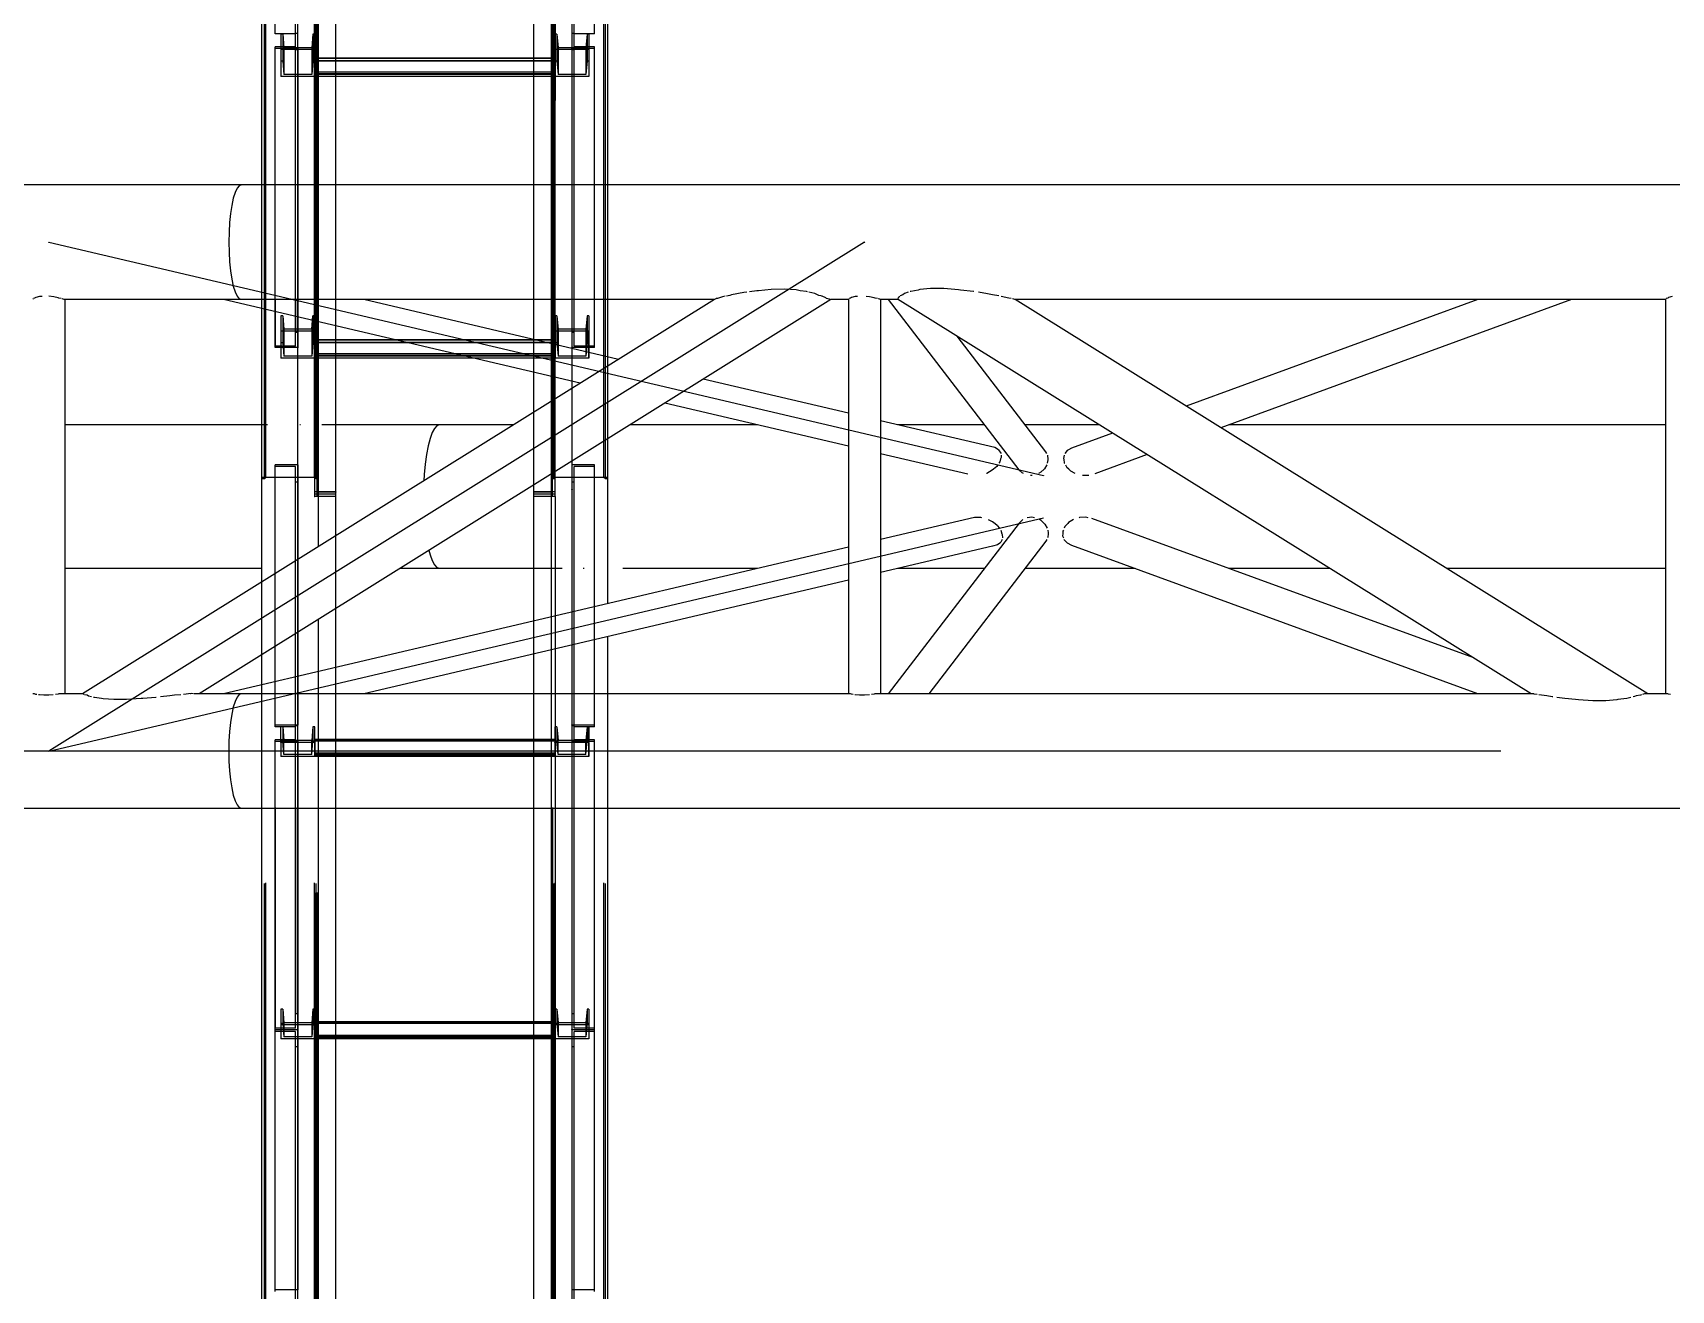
# Model space of a CAD drawing. Header units: millimetres. Extents: x 150209.93 to 150215.05, y 136675.65 to 136679.93.
# Drawn here: x 150210.7152 to 150210.8311, y 136678.3947 to 136678.4837 of the extents above; entities that cross this region are included whole.
import ezdxf

# ---------------------------------------------------------------- set-up
doc = ezdxf.new("R2010")
doc.units = ezdxf.units.MM
doc.header["$LTSCALE"] = 0.25
for name, pattern in [('CENTER', [50.8, 31.75, -6.35, 6.35, -6.35]), ('XKITLINE00', [0]), ('XKITLINE02', [4, 2, -2]), ('XKITLINE03', [6, 3, -1, 1, -1])]:
    doc.linetypes.add(name, pattern=pattern)

# ---------------------------------------------------------------- blocks, each defined once
blk = doc.blocks.new('çatıı')
at = {"color": 1, "linetype": 'XKITLINE03'}
for p, q in [((9028.63, 14102.86), (9028.63, 15759.74)), ((9125.61, 14102.86), (9125.61, 15759.74)), ((9034.61, 14100.27), (9034.61, 15740.27)), ((9119.61, 15740.27), (9119.61, 14100.27)), ((9028.63, 14258.83), (9028.63, 14152.98)), ((9034.63, 14258.4), (9034.63, 14248.85)), ((9119.61, 14248.85), (9119.61, 14258.4)), ((9125.61, 14152.98), (9125.61, 14258.83)), ((9119.61, 14249.87), (9034.63, 14249.87)), ((9034.63, 14158.76), (9034.63, 14149.21)), ((9119.61, 14149.21), (9119.61, 14158.76)), ((9119.61, 14150.24), (9034.63, 14150.24)), ((9028.63, 12458.8), (9028.63, 14115.53)), ((9125.61, 12458.8), (9125.61, 14115.53)), ((9028.63, 14111.51), (9028.63, 14019.48)), ((9125.61, 14019.48), (9125.61, 14111.51)), ((9034.61, 12460.27), (9034.61, 14100.27)), ((9119.61, 14100.27), (9119.61, 12460.27)), ((9028.63, 14013.67), (9028.63, 13911.71)), ((9034.63, 14013.35), (9034.63, 14008.32)), ((9119.61, 14008.32), (9119.61, 14013.35)), ((9125.61, 13911.71), (9125.61, 14013.67)), ((9119.61, 14008.86), (9034.63, 14008.86)), ((9034.63, 13913.45), (9034.63, 13908.42)), ((9119.61, 13908.42), (9119.61, 13913.45)), ((9028.63, 13911.71), (9028.63, 13819.68)), ((9119.61, 13908.96), (9034.63, 13908.96)), ((9125.61, 13819.68), (9125.61, 13911.71))]:
    blk.add_line(p, q, dxfattribs=at)
at = {"color": 116, "linetype": 'XKITLINE02', "true_color": 0x136734}
for p, q in [((9016.78, 14106.58), (9016.78, 15751.29)), ((9017.31, 14107.01), (9017.31, 15752.02)), ((9034.55, 14107.01), (9034.54, 15752.02)), ((9035.08, 14106.58), (9035.08, 15751.29)), ((9118.31, 14106.58), (9118.31, 15752.12)), ((9119.16, 14106.58), (9119.16, 15751.29)), ((9119.69, 14107.01), (9119.69, 15752.02)), ((9136.93, 14107.01), (9136.92, 15752.02)), ((9137.46, 14106.58), (9137.46, 15751.29)), ((9034.61, 14100.27), (9034.61, 15741.98)), ((9035.46, 14100.39), (9035.46, 15741.86)), ((9042.11, 14101.91), (9042.11, 15741.91)), ((9035.93, 14162.09), (9035.93, 15722.64)), ((9138.31, 14120.78), (9138.31, 15703.28)), ((9112.11, 14101.98), (9112.11, 15697.03)), ((9118.76, 14100.39), (9118.76, 15670.57)), ((9119.61, 14100.27), (9119.61, 15670.57)), ((9020.63, 14264), (9020.63, 14352.25)), ((9027.83, 14258.35), (9027.83, 14351.62)), ((9028.63, 14258.35), (9028.63, 14352.25)), ((9125.61, 14258.35), (9125.61, 14352.25)), ((9126.41, 14258.35), (9126.41, 14351.62)), ((9133.61, 14264), (9133.61, 14352.25)), ((9027.83, 14264), (9020.63, 14264)), ((9023.31, 14263.88), (9022.63, 14263.88)), ((9022.63, 14263.88), (9022.63, 14258.4)), ((9022.63, 14263.88), (9022.63, 14254.33)), ((9023.31, 14263.88), (9023.69, 14259.1)), ((9023.31, 14263.88), (9023.31, 14254.33)), ((9028.63, 14264.15), (9027.83, 14264.15)), ((9027.83, 14153.51), (9027.83, 14264.15)), ((9028.63, 14170.28), (9028.63, 14264.15)), ((9033.95, 14263.88), (9033.57, 14259.1)), ((9034.63, 14263.88), (9033.95, 14263.88)), ((9033.95, 14263.88), (9033.95, 14254.33)), ((9034.63, 14263.88), (9034.63, 14258.4)), ((9034.63, 14263.88), (9034.63, 14254.33)), ((9119.61, 14263.88), (9119.61, 14254.33)), ((9119.61, 14263.88), (9119.61, 14258.4)), ((9120.29, 14263.88), (9119.61, 14263.88)), ((9120.29, 14263.88), (9120.29, 14254.33)), ((9120.29, 14263.88), (9120.67, 14259.1)), ((9125.61, 14152.98), (9125.61, 14264.15)), ((9126.41, 14264.15), (9125.61, 14264.15)), ((9126.41, 14153.51), (9126.41, 14264.15)), ((9133.61, 14264), (9126.41, 14264)), ((9130.93, 14263.88), (9130.55, 14259.1)), ((9130.93, 14263.88), (9130.93, 14254.33)), ((9131.61, 14263.88), (9130.93, 14263.88)), ((9131.61, 14263.88), (9131.61, 14254.33)), ((9131.61, 14263.88), (9131.61, 14258.4)), ((9027.83, 14259.36), (9020.63, 14259.36)), ((9020.63, 14152.98), (9020.63, 14259.36)), ((9028.63, 14258.83), (9020.63, 14258.83)), ((9034.63, 14258.4), (9022.63, 14258.4)), ((9022.63, 14258.4), (9022.63, 14248.85)), ((9023.31, 14254.33), (9022.63, 14254.33)), ((9022.63, 14254.33), (9022.63, 14248.85)), ((9023.31, 14254.33), (9023.69, 14249.55)), ((9033.57, 14259.1), (9023.69, 14259.1)), ((9023.69, 14259.1), (9023.69, 14249.55)), ((9028.63, 14258.35), (9027.83, 14258.35)), ((9033.57, 14259.1), (9033.57, 14249.55)), ((9033.95, 14254.33), (9033.57, 14249.55)), ((9034.63, 14254.33), (9033.95, 14254.33)), ((9034.63, 14258.4), (9034.63, 14248.85)), ((9034.63, 14248.85), (9034.63, 14255.35)), ((9042.11, 14255.35), (9034.63, 14255.35)), ((9119.61, 14255.29), (9034.63, 14255.29)), ((9119.61, 14254.39), (9034.63, 14254.39)), ((9034.63, 14254.33), (9034.63, 14248.85)), ((9119.61, 14254.33), (9034.63, 14254.33)), ((9119.61, 14255.35), (9112.11, 14255.35)), ((9119.61, 14258.4), (9119.61, 14248.85)), ((9131.61, 14258.4), (9119.61, 14258.4)), ((9119.61, 14248.85), (9119.61, 14255.35)), ((9119.61, 14254.33), (9119.61, 14248.85)), ((9120.29, 14254.33), (9119.61, 14254.33)), ((9120.29, 14254.33), (9120.67, 14249.55)), ((9120.67, 14259.1), (9120.67, 14249.55)), ((9130.55, 14259.1), (9120.67, 14259.1)), ((9133.61, 14258.83), (9125.61, 14258.83)), ((9126.41, 14258.35), (9125.61, 14258.35)), ((9133.61, 14259.36), (9126.41, 14259.36)), ((9130.55, 14259.1), (9130.55, 14249.55)), ((9130.93, 14254.33), (9130.55, 14249.55)), ((9131.61, 14254.33), (9130.93, 14254.33)), ((9131.61, 14258.4), (9131.61, 14248.85)), ((9131.61, 14254.33), (9131.61, 14248.85)), ((9133.61, 14152.98), (9133.61, 14259.36)), ((9034.63, 14248.85), (9022.63, 14248.85)), ((9033.57, 14249.55), (9023.69, 14249.55)), ((9119.61, 14250.48), (9034.63, 14250.48)), ((9042.11, 14249.87), (9034.63, 14249.87)), ((9119.61, 14249.64), (9034.63, 14249.64)), ((9042.11, 14248.85), (9034.63, 14248.85)), ((9119.61, 14249.87), (9112.11, 14249.87)), ((9119.61, 14248.85), (9112.11, 14248.85)), ((9131.61, 14248.85), (9119.61, 14248.85)), ((9130.55, 14249.55), (9120.67, 14249.55)), ((9015.93, 14166.78), (9015.93, 14210.57)), ((9035.93, 14162.09), (9035.93, 14210.57)), ((9042.11, 14160.64), (9042.11, 14210.57)), ((9112.11, 14169.97), (9112.11, 14210.57)), ((9118.31, 14169.97), (9118.31, 14210.57)), ((9138.31, 14169.97), (9138.31, 14210.57)), ((9020.63, 14170.28), (9020.63, 14153.51)), ((9027.83, 14170.28), (9027.83, 14158.29)), ((9028.63, 14152.98), (9028.63, 14170.28)), ((9023.31, 14164.24), (9022.63, 14164.24)), ((9022.63, 14164.24), (9022.63, 14158.76)), ((9022.63, 14164.24), (9022.63, 14154.69)), ((9023.31, 14164.24), (9023.69, 14159.46)), ((9023.31, 14164.24), (9023.31, 14154.69)), ((9033.57, 14159.46), (9033.95, 14164.24)), ((9034.63, 14164.24), (9033.95, 14164.24)), ((9033.95, 14164.24), (9033.95, 14154.69)), ((9034.63, 14158.76), (9034.63, 14164.24)), ((9034.63, 14164.24), (9034.63, 14154.69)), ((9119.61, 14164.24), (9119.61, 14154.69)), ((9119.61, 14164.24), (9119.61, 14158.76)), ((9120.29, 14164.24), (9119.61, 14164.24)), ((9120.29, 14164.24), (9120.29, 14154.69)), ((9120.29, 14164.24), (9120.67, 14159.46)), ((9130.93, 14164.24), (9130.55, 14159.46)), ((9130.93, 14164.24), (9130.93, 14154.69)), ((9131.61, 14164.24), (9130.93, 14164.24)), ((9131.61, 14164.24), (9131.61, 14154.69)), ((9131.61, 14164.24), (9131.61, 14158.76)), ((9034.63, 14158.76), (9022.63, 14158.76)), ((9022.63, 14158.76), (9022.63, 14149.21)), ((9033.57, 14159.46), (9023.69, 14159.46)), ((9023.69, 14159.46), (9023.69, 14149.91)), ((9028.63, 14158.29), (9027.83, 14158.29)), ((9033.57, 14159.46), (9033.57, 14149.91)), ((9034.63, 14158.76), (9034.63, 14149.21)), ((9034.63, 14149.21), (9034.63, 14155.72)), ((9042.11, 14155.72), (9034.63, 14155.72)), ((9119.61, 14155.66), (9034.63, 14155.66)), ((9119.61, 14155.72), (9063.13, 14155.72)), ((9112.11, 14144.23), (9112.11, 14155.86)), ((9119.61, 14149.21), (9119.61, 14158.76)), ((9131.61, 14158.76), (9119.61, 14158.76)), ((9119.61, 14149.21), (9119.61, 14155.72)), ((9120.67, 14159.46), (9120.67, 14149.91)), ((9130.55, 14159.46), (9120.67, 14159.46)), ((9126.41, 14158.29), (9125.61, 14158.29)), ((9130.55, 14159.46), (9130.55, 14149.91)), ((9131.61, 14149.21), (9131.61, 14158.76)), ((9027.83, 14153.51), (9020.63, 14153.51)), ((9028.63, 14152.98), (9020.63, 14152.98)), ((9023.31, 14154.69), (9022.63, 14154.69)), ((9022.63, 14154.69), (9022.63, 14149.21)), ((9023.31, 14154.69), (9023.69, 14149.91)), ((9033.57, 14149.91), (9023.69, 14149.91)), ((9033.95, 14154.69), (9033.57, 14149.91)), ((9034.63, 14154.69), (9033.95, 14154.69)), ((9119.61, 14154.75), (9034.63, 14154.75)), ((9034.63, 14154.69), (9034.63, 14149.21)), ((9119.61, 14154.69), (9034.63, 14154.69)), ((9119.61, 14150.84), (9034.63, 14150.84)), ((9042.11, 14150.24), (9034.63, 14150.24)), ((9119.61, 14150), (9034.63, 14150)), ((9119.61, 14150.24), (9086.5, 14150.24)), ((9118.31, 14142.78), (9118.31, 14154.41)), ((9119.61, 14154.69), (9119.61, 14149.21)), ((9120.29, 14154.69), (9119.61, 14154.69)), ((9120.29, 14154.69), (9120.67, 14149.91)), ((9130.55, 14149.91), (9120.67, 14149.91)), ((9133.61, 14152.98), (9125.61, 14152.98)), ((9133.61, 14153.51), (9126.41, 14153.51)), ((9130.93, 14154.69), (9130.55, 14149.91)), ((9131.61, 14154.69), (9130.93, 14154.69)), ((9131.61, 14154.69), (9131.61, 14149.21)), ((9138.31, 14120.78), (9138.31, 14149.72)), ((9034.63, 14149.21), (9022.63, 14149.21)), ((9042.11, 14149.21), (9034.63, 14149.21)), ((9119.61, 14149.21), (9090.87, 14149.21)), ((9131.61, 14149.21), (9119.61, 14149.21)), ((9118.31, 14108.3), (9118.31, 14134.03)), ((9112.11, 14104.43), (9112.11, 14130.16)), ((9020.63, 14107.07), (9020.63, 14111.51)), ((9028.63, 14111.51), (9020.63, 14111.51)), ((9027.83, 14110.9), (9020.63, 14110.9)), ((9027.83, 14017.22), (9027.83, 14110.9)), ((9028.63, 14017.22), (9028.63, 14111.51)), ((9125.61, 14013.41), (9125.61, 14111.51)), ((9133.61, 14111.51), (9125.61, 14111.51)), ((9126.41, 14013.41), (9126.41, 14110.9)), ((9133.61, 14110.9), (9126.41, 14110.9)), ((9133.61, 14018.87), (9133.61, 14111.51)), ((9015.93, 14106.58), (9015.93, 14107.07)), ((9016.78, 14106.58), (9015.93, 14106.58)), ((9016.78, 14106.58), (9015.93, 14106.58)), ((9017.31, 14107.01), (9016.78, 14106.58)), ((9017.31, 14107.01), (9016.78, 14106.58)), ((9016.78, 12463.6), (9016.78, 14106.58)), ((9017.31, 12463.8), (9017.31, 14107.01)), ((9034.54, 14107.01), (9017.31, 14107.01)), ((9034.55, 14107.01), (9017.31, 14107.01)), ((9020.63, 14018.87), (9020.63, 14107.07)), ((9028.63, 14105.44), (9027.83, 14105.44)), ((9034.55, 12463.8), (9034.54, 14107.01)), ((9035.08, 14106.58), (9034.54, 14107.01)), ((9035.08, 14106.58), (9034.55, 14107.01)), ((9035.08, 12463.6), (9035.08, 14106.58)), ((9035.93, 14106.58), (9035.08, 14106.58)), ((9035.93, 14106.58), (9035.08, 14106.58)), ((9035.93, 14106.58), (9035.93, 14107.07)), ((9118.31, 14106.58), (9118.31, 14107.07)), ((9119.16, 14106.58), (9118.31, 14106.58)), ((9119.16, 14106.58), (9118.31, 14106.58)), ((9119.69, 14107.01), (9119.16, 14106.58)), ((9119.69, 14107.01), (9119.16, 14106.58)), ((9119.16, 12463.6), (9119.16, 14106.58)), ((9119.69, 12463.8), (9119.69, 14107.01)), ((9136.92, 14107.01), (9119.69, 14107.01)), ((9136.93, 14107.01), (9119.69, 14107.01)), ((9126.41, 14105.44), (9125.61, 14105.44)), ((9136.93, 12463.8), (9136.92, 14107.01)), ((9137.46, 14106.58), (9136.92, 14107.01)), ((9137.46, 14106.58), (9136.93, 14107.01)), ((9137.46, 12463.6), (9137.46, 14106.58)), ((9138.31, 14106.58), (9137.46, 14106.58)), ((9138.31, 14106.58), (9137.46, 14106.58)), ((9138.31, 14106.58), (9138.31, 14107.07)), ((9035.93, 14101.98), (9034.61, 14101.98)), ((9034.61, 12460.27), (9034.61, 14101.17)), ((9035.93, 14101.17), (9034.61, 14101.17)), ((9042.11, 14100.27), (9034.61, 14100.27)), ((9042.11, 14100.27), (9034.61, 14100.27)), ((9035.93, 14101.87), (9035.46, 14101.86)), ((9042.11, 14101.13), (9035.46, 14101.11)), ((9035.46, 12460.34), (9035.46, 14101.11)), ((9042.11, 14100.35), (9035.46, 14100.39)), ((9042.11, 14100.31), (9035.46, 14100.34)), ((9042.11, 14101.91), (9042.11, 14101.98)), ((9042.11, 14100.27), (9042.11, 14101.17)), ((9042.11, 12461.13), (9042.11, 14101.13)), ((9042.11, 14100.35), (9042.11, 14100.27)), ((9112.11, 14101.91), (9112.11, 14101.98)), ((9112.11, 14101.17), (9112.11, 14101.13)), ((9112.11, 14100.27), (9112.11, 14101.17)), ((9118.76, 14101.11), (9112.11, 14101.13)), ((9118.76, 14100.39), (9112.11, 14100.35)), ((9118.76, 14100.34), (9112.11, 14100.31)), ((9112.11, 14100.31), (9112.11, 14100.27)), ((9119.61, 14100.27), (9112.11, 14100.27)), ((9119.61, 14100.27), (9112.11, 14100.27)), ((9119.61, 14101.98), (9118.31, 14101.98)), ((9118.76, 14101.86), (9118.31, 14101.87)), ((9119.61, 14101.17), (9118.31, 14101.17)), ((9118.76, 12460.34), (9118.76, 14101.11)), ((9119.61, 12460.27), (9119.61, 14101.17)), ((9042.11, 14060.77), (9042.11, 14086.5)), ((9035.93, 12522.4), (9035.93, 14082.64)), ((9015.93, 14044.44), (9015.93, 14070.17)), ((9118.31, 14046.14), (9118.31, 14057.77)), ((9138.31, 12480.78), (9138.31, 14062.46)), ((9112.11, 12461.17), (9112.11, 14056.32)), ((9112.11, 14044.69), (9112.11, 14056.32)), ((9042.11, 13989.97), (9042.11, 14039.9)), ((9015.93, 13989.97), (9015.93, 14033.77)), ((9035.93, 13989.97), (9035.93, 14038.45)), ((9112.11, 13989.97), (9112.11, 14030.57)), ((9118.31, 13989.97), (9118.31, 14030.57)), ((9138.31, 13989.97), (9138.31, 14030.57)), ((9028.63, 14019.48), (9020.63, 14019.48)), ((9027.83, 14018.87), (9020.63, 14018.87)), ((9023.31, 14018.84), (9022.63, 14018.84)), ((9022.63, 14013.35), (9022.63, 14018.84)), ((9022.63, 14013.8), (9022.63, 14018.84)), ((9023.31, 14018.84), (9023.69, 14014.05)), ((9023.31, 14018.84), (9023.31, 14013.82)), ((9028.63, 14019.22), (9027.83, 14019.22)), ((9027.83, 13912.26), (9027.83, 14019.22)), ((9027.83, 14013.41), (9027.83, 14017.22)), ((9028.63, 13990.28), (9028.63, 14019.22)), ((9028.63, 14013.41), (9028.63, 14017.22)), ((9033.95, 14018.84), (9033.57, 14014.05)), ((9034.63, 14018.84), (9033.95, 14018.84)), ((9033.95, 14018.84), (9033.95, 14013.82)), ((9034.63, 14013.35), (9034.63, 14018.84)), ((9034.63, 14013.8), (9034.63, 14018.84)), ((9119.61, 14018.84), (9119.61, 14013.82)), ((9119.61, 14013.35), (9119.61, 14018.84)), ((9120.29, 14018.84), (9119.61, 14018.84)), ((9120.29, 14018.84), (9120.29, 14013.82)), ((9120.29, 14018.84), (9120.67, 14014.05)), ((9133.61, 14019.48), (9125.61, 14019.48)), ((9125.61, 13911.71), (9125.61, 14019.22)), ((9126.41, 14019.22), (9125.61, 14019.22)), ((9126.41, 13912.26), (9126.41, 14019.22)), ((9133.61, 14018.87), (9126.41, 14018.87)), ((9130.93, 14018.84), (9130.55, 14014.05)), ((9130.93, 14018.84), (9130.93, 14013.82)), ((9131.61, 14018.84), (9130.93, 14018.84)), ((9131.61, 14018.84), (9131.61, 14013.82)), ((9131.61, 14013.35), (9131.61, 14018.84)), ((9027.83, 14014.23), (9020.63, 14014.23)), ((9020.63, 13911.71), (9020.63, 14014.23)), ((9028.63, 14013.67), (9020.63, 14013.67)), ((9023.31, 14013.82), (9022.63, 14013.82)), ((9022.63, 14013.8), (9022.63, 14008.32)), ((9034.63, 14013.35), (9022.63, 14013.35)), ((9022.63, 14013.35), (9022.63, 14008.32)), ((9023.69, 14009.02), (9023.31, 14013.82)), ((9033.57, 14014.05), (9023.69, 14014.05)), ((9023.69, 14009.02), (9023.69, 14014.05)), ((9028.63, 14013.41), (9027.83, 14013.41)), ((9033.57, 14009.02), (9033.57, 14014.05)), ((9033.57, 14009.02), (9033.95, 14013.82)), ((9034.63, 14013.82), (9033.95, 14013.82)), ((9034.63, 14008.32), (9034.63, 14014.35)), ((9119.61, 14014.35), (9034.63, 14014.35)), ((9119.61, 14014.32), (9034.63, 14014.32)), ((9119.61, 14013.85), (9034.63, 14013.85)), ((9119.61, 14013.82), (9034.63, 14013.82)), ((9034.63, 14013.8), (9034.63, 14008.32)), ((9034.63, 14013.35), (9034.63, 14008.32)), ((9119.61, 14008.32), (9119.61, 14014.35)), ((9119.61, 14008.32), (9119.61, 14013.82)), ((9120.29, 14013.82), (9119.61, 14013.82)), ((9119.61, 14013.35), (9119.61, 14008.32)), ((9131.61, 14013.35), (9119.61, 14013.35)), ((9120.67, 14009.02), (9120.29, 14013.82)), ((9120.67, 14009.02), (9120.67, 14014.05)), ((9130.55, 14014.05), (9120.67, 14014.05)), ((9133.61, 14013.67), (9125.61, 14013.67)), ((9126.41, 14013.41), (9125.61, 14013.41)), ((9133.61, 14014.23), (9126.41, 14014.23)), ((9130.55, 14009.02), (9130.55, 14014.05)), ((9130.55, 14009.02), (9130.93, 14013.82)), ((9131.61, 14013.82), (9130.93, 14013.82)), ((9131.61, 14008.32), (9131.61, 14013.82)), ((9131.61, 14013.35), (9131.61, 14008.32)), ((9133.61, 13911.71), (9133.61, 14014.23)), ((9034.63, 14008.32), (9022.63, 14008.32)), ((9033.57, 14009.02), (9023.69, 14009.02)), ((9119.61, 14009.51), (9034.63, 14009.51)), ((9119.61, 14009.07), (9034.63, 14009.07)), ((9119.61, 14008.86), (9034.63, 14008.86)), ((9119.61, 14008.32), (9034.63, 14008.32)), ((9131.61, 14008.32), (9119.61, 14008.32)), ((9130.55, 14009.02), (9120.67, 14009.02)), ((9020.63, 13990.28), (9020.63, 13912.26)), ((9027.83, 13990.28), (9027.83, 13917.26)), ((9028.63, 13911.71), (9028.63, 13990.28)), ((9118.76, 13990.28), (9118.76, 12460.34)), ((9119.61, 13990.28), (9119.61, 12460.27)), ((9023.31, 13918.94), (9022.63, 13918.94)), ((9022.63, 13918.94), (9022.63, 13913.45)), ((9022.63, 13918.94), (9022.63, 13913.92)), ((9023.31, 13918.94), (9023.69, 13914.15)), ((9023.31, 13918.94), (9023.31, 13913.92)), ((9033.95, 13918.94), (9033.57, 13914.15)), ((9034.63, 13918.94), (9033.95, 13918.94)), ((9033.95, 13918.94), (9033.95, 13913.92)), ((9034.63, 13918.94), (9034.63, 13913.45)), ((9034.63, 13918.94), (9034.63, 13913.92)), ((9119.61, 13918.94), (9119.61, 13913.92)), ((9119.61, 13918.94), (9119.61, 13913.45)), ((9120.29, 13918.94), (9119.61, 13918.94)), ((9120.29, 13918.94), (9120.29, 13913.92)), ((9120.29, 13918.94), (9120.67, 13914.15)), ((9130.93, 13918.94), (9130.55, 13914.15)), ((9130.93, 13918.94), (9130.93, 13913.92)), ((9131.61, 13918.94), (9130.93, 13918.94)), ((9131.61, 13918.94), (9131.61, 13913.92)), ((9131.61, 13918.94), (9131.61, 13913.45)), ((9027.83, 13912.26), (9020.63, 13912.26)), ((9023.31, 13913.92), (9022.63, 13913.92)), ((9022.63, 13913.92), (9022.63, 13908.42)), ((9034.63, 13913.45), (9022.63, 13913.45)), ((9022.63, 13913.45), (9022.63, 13908.42)), ((9023.31, 13913.92), (9023.69, 13909.12)), ((9033.57, 13914.15), (9023.69, 13914.15)), ((9023.69, 13914.15), (9023.69, 13909.12)), ((9028.63, 13917.26), (9027.83, 13917.26)), ((9033.57, 13914.15), (9033.57, 13909.12)), ((9033.95, 13913.92), (9033.57, 13909.12)), ((9034.63, 13913.92), (9033.95, 13913.92)), ((9034.63, 13908.42), (9034.63, 13914.46)), ((9042.11, 13914.46), (9034.63, 13914.46)), ((9119.61, 13914.42), (9034.63, 13914.42)), ((9119.61, 13913.95), (9034.63, 13913.95)), ((9034.63, 13913.92), (9034.63, 13908.42)), ((9119.61, 13913.92), (9034.63, 13913.92)), ((9034.63, 13913.45), (9034.63, 13908.42)), ((9119.61, 13914.46), (9112.11, 13914.46)), ((9119.61, 13908.42), (9119.61, 13914.46)), ((9119.61, 13913.92), (9119.61, 13908.42)), ((9120.29, 13913.92), (9119.61, 13913.92)), ((9119.61, 13913.45), (9119.61, 13908.42)), ((9131.61, 13913.45), (9119.61, 13913.45)), ((9120.29, 13913.92), (9120.67, 13909.12)), ((9120.67, 13914.15), (9120.67, 13909.12)), ((9130.55, 13914.15), (9120.67, 13914.15)), ((9126.41, 13917.26), (9125.61, 13917.26)), ((9133.61, 13912.26), (9126.41, 13912.26)), ((9130.55, 13914.15), (9130.55, 13909.12)), ((9130.93, 13913.92), (9130.55, 13909.12)), ((9131.61, 13913.92), (9130.93, 13913.92)), ((9131.61, 13913.92), (9131.61, 13908.42)), ((9131.61, 13913.45), (9131.61, 13908.42)), ((9020.63, 13819.07), (9020.63, 13911.71)), ((9028.63, 13911.71), (9020.63, 13911.71)), ((9028.63, 13911.71), (9020.63, 13911.71)), ((9027.83, 13911.1), (9020.63, 13911.1)), ((9034.63, 13908.42), (9022.63, 13908.42)), ((9033.57, 13909.12), (9023.69, 13909.12)), ((9027.83, 13813.61), (9027.83, 13911.1)), ((9028.63, 13813.61), (9028.63, 13911.71)), ((9119.61, 13909.61), (9034.63, 13909.61)), ((9119.61, 13909.17), (9034.63, 13909.17)), ((9042.11, 13908.96), (9034.63, 13908.96)), ((9042.11, 13908.42), (9034.63, 13908.42)), ((9119.61, 13908.96), (9112.11, 13908.96)), ((9119.61, 13908.42), (9112.11, 13908.42)), ((9131.61, 13908.42), (9119.61, 13908.42)), ((9130.55, 13909.12), (9120.67, 13909.12)), ((9125.61, 13813.61), (9125.61, 13911.71)), ((9133.61, 13911.71), (9125.61, 13911.71)), ((9133.61, 13911.71), (9125.61, 13911.71)), ((9126.41, 13813.61), (9126.41, 13911.1)), ((9133.61, 13911.1), (9126.41, 13911.1)), ((9133.61, 13819.07), (9133.61, 13911.71)), ((9028.63, 13905.64), (9027.83, 13905.64)), ((9126.41, 13905.64), (9125.61, 13905.64)), ((9028.63, 13819.68), (9020.63, 13819.68)), ((9133.61, 13819.68), (9125.61, 13819.68))]:
    blk.add_line(p, q, dxfattribs=at)
at = {"color": 7, "linetype": 'XKITLINE00'}
for p, q in [((9015.93, 14210.57), (9015.93, 15629.97)), ((9035.93, 14210.57), (9035.93, 15629.97)), ((9042.11, 14210.57), (9042.11, 15629.97)), ((9112.11, 14210.57), (9112.11, 15629.97)), ((9118.31, 14210.57), (9118.31, 15629.97)), ((9138.31, 14210.57), (9138.31, 15629.97)), ((9112.11, 14255.35), (9042.11, 14255.35)), ((9112.11, 14249.87), (9042.11, 14249.87)), ((9112.11, 14248.85), (9042.11, 14248.85)), ((9112.11, 14155.86), (9112.11, 14169.97)), ((9118.31, 14154.41), (9118.31, 14169.97)), ((9138.31, 14149.72), (9138.31, 14169.97)), ((9015.93, 14107.07), (9015.93, 14166.78)), ((9035.93, 14107.07), (9035.93, 14162.09)), ((9042.11, 14101.98), (9042.11, 14160.64)), ((9063.13, 14155.72), (9042.11, 14155.72)), ((9086.5, 14150.24), (9042.11, 14150.24)), ((9090.87, 14149.21), (9042.11, 14149.21)), ((9112.11, 14130.16), (9112.11, 14144.23)), ((9118.31, 14134.03), (9118.31, 14142.78)), ((9138.31, 14107.07), (9138.31, 14120.78)), ((9015.93, 14070.17), (9015.93, 14107.07)), ((9035.93, 14107.07), (9015.93, 14107.07)), ((9035.93, 14107.07), (9015.93, 14107.07)), ((9035.93, 14082.64), (9035.93, 14107.07)), ((9112.11, 14101.98), (9112.11, 14104.43)), ((9118.31, 14107.07), (9118.31, 14108.3)), ((9118.31, 14057.77), (9118.31, 14107.07)), ((9138.31, 14107.07), (9118.31, 14107.07)), ((9138.31, 14107.07), (9118.31, 14107.07)), ((9138.31, 14062.46), (9138.31, 14107.07)), ((9042.11, 14101.98), (9035.93, 14101.98)), ((9042.11, 14101.91), (9035.93, 14101.87)), ((9042.11, 14101.17), (9035.93, 14101.17)), ((9042.11, 14101.98), (9042.11, 14101.91)), ((9042.11, 14101.17), (9042.11, 14101.91)), ((9042.11, 14086.5), (9042.11, 14101.17)), ((9112.11, 14101.17), (9112.11, 14101.98)), ((9118.31, 14101.98), (9112.11, 14101.98)), ((9118.31, 14101.87), (9112.11, 14101.91)), ((9118.31, 14101.17), (9112.11, 14101.17)), ((9112.11, 14056.32), (9112.11, 14101.17)), ((9042.11, 14039.9), (9042.11, 14060.77)), ((9035.93, 14038.45), (9035.93, 14056.92)), ((9118.31, 14030.57), (9118.31, 14046.14)), ((9138.31, 14030.57), (9138.31, 14050.83)), ((9015.93, 14033.77), (9015.93, 14044.44)), ((9112.11, 14030.57), (9112.11, 14044.69)), ((9015.93, 12570.57), (9015.93, 13989.97)), ((9035.93, 12570.57), (9035.93, 13989.97)), ((9042.11, 12570.57), (9042.11, 13989.97)), ((9112.11, 12570.57), (9112.11, 13989.97)), ((9118.31, 12570.57), (9118.31, 13989.97)), ((9138.31, 12570.57), (9138.31, 13989.97)), ((9112.11, 13914.46), (9042.11, 13914.46)), ((9112.11, 13908.96), (9042.11, 13908.96)), ((9112.11, 13908.42), (9042.11, 13908.42))]:
    blk.add_line(p, q, dxfattribs=at)
at = {"color": 8, "linetype": 'XKITLINE00'}
for p, q in [((9008.64, 14210.57), (7574.65, 14210.57)), ((9006.42, 14207.86), (9005.79, 14205.83)), ((9007.12, 14209.35), (9006.42, 14207.86)), ((9007.12, 14209.35), (9006.42, 14207.86)), ((9007.87, 14210.27), (9007.12, 14209.35)), ((9007.87, 14210.27), (9007.12, 14209.35)), ((9008.64, 14210.57), (9007.87, 14210.27)), ((9008.64, 14210.57), (9007.87, 14210.27)), ((10084.2, 14210.57), (9008.64, 14210.57)), ((9005.24, 14203.32), (9004.8, 14200.42)), ((9005.79, 14205.83), (9005.24, 14203.32)), ((9004.47, 14197.22), (9004.27, 14193.8)), ((9004.8, 14200.42), (9004.47, 14197.22)), ((9004.27, 14193.8), (9004.2, 14190.27)), ((9004.2, 14190.27), (9004.27, 14186.75)), ((9004.27, 14186.75), (9004.47, 14183.33)), ((9004.47, 14183.33), (9004.8, 14180.12)), ((9004.8, 14180.12), (9005.24, 14177.23)), ((9005.24, 14177.23), (9005.79, 14174.72)), ((9005.79, 14174.72), (9006.42, 14172.69)), ((9191.06, 14173.07), (9188.43, 14172.73)), ((9191.62, 14173.12), (9191.06, 14173.07)), ((9196.09, 14173.57), (9191.62, 14173.12)), ((9200.81, 14173.68), (9196.09, 14173.57)), ((9204.97, 14173.39), (9200.81, 14173.68)), ((9206.29, 14173.12), (9204.97, 14173.39)), ((9208.56, 14172.83), (9206.29, 14173.12)), ((9245.47, 14172.9), (9245.23, 14172.81)), ((9248.1, 14173.35), (9245.47, 14172.9)), ((9248.63, 14173.5), (9248.1, 14173.35)), ((9252.48, 14173.9), (9248.63, 14173.5)), ((9257.14, 14173.88), (9252.48, 14173.9)), ((9262.39, 14173.44), (9257.14, 14173.88)), ((9263.03, 14173.35), (9262.39, 14173.44)), ((9267.6, 14172.84), (9263.03, 14173.35)), ((8934.96, 14170.25), (8934.83, 14170.14)), ((8935.11, 14170.38), (8935.04, 14170.33)), ((8935.48, 14170.48), (8935.11, 14170.38)), ((8935.92, 14170.72), (8935.48, 14170.48)), ((8937.18, 14171.03), (8935.92, 14170.72)), ((8938.11, 14171.11), (8937.18, 14171.03)), ((8942.29, 14170.92), (8940.53, 14171.14)), ((8943.88, 14170.55), (8942.29, 14170.92)), ((8944.08, 14170.48), (8943.88, 14170.55)), ((8944.94, 14170.33), (8944.08, 14170.48)), ((8945.95, 14170.04), (8945.26, 14170.25)), ((8946.03, 14169.96), (8945.95, 14170.04)), ((8946.2, 14169.99), (8946.03, 14169.96)), ((9008.64, 14169.97), (8946.22, 14169.97)), ((8946.23, 14169.97), (8946.23, 14030.57)), ((9176.01, 14170.02), (8952.45, 14030.57)), ((9217.18, 14169.97), (8993.7, 14030.57)), ((9128.51, 14140.39), (9002.31, 14169.97)), ((9006.42, 14172.69), (9007.12, 14171.2)), ((9006.42, 14172.69), (9007.12, 14171.2)), ((9007.12, 14171.2), (9007.87, 14170.28)), ((9007.12, 14171.2), (9007.87, 14170.28)), ((9008.64, 14169.97), (9007.87, 14170.28)), ((9008.64, 14169.97), (9007.87, 14170.28)), ((9175.94, 14169.97), (9008.64, 14169.97)), ((9142.06, 14148.84), (9051.92, 14169.97)), ((9176.52, 14170.27), (9176.01, 14170.02)), ((9176.66, 14170.34), (9176.59, 14170.3)), ((9177.07, 14170.41), (9176.66, 14170.34)), ((9178.8, 14170.94), (9177.07, 14170.41)), ((9179.84, 14171.15), (9178.8, 14170.94)), ((9181.48, 14171.48), (9180.23, 14171.23)), ((9182.03, 14171.63), (9181.48, 14171.48)), ((9186.37, 14172.46), (9182.03, 14171.63)), ((9187.52, 14172.61), (9186.37, 14172.46)), ((9208.96, 14172.73), (9208.56, 14172.83)), ((9211.52, 14172.11), (9209.45, 14172.61)), ((9212.92, 14171.48), (9211.52, 14172.11)), ((9213.75, 14171.3), (9212.92, 14171.48)), ((9213.93, 14171.23), (9213.75, 14171.3)), ((9215.46, 14170.63), (9214.13, 14171.15)), ((9215.46, 14170.63), (9215.67, 14170.41)), ((9216.16, 14170.3), (9215.67, 14170.41)), ((9216.64, 14170.19), (9216.31, 14170.27)), ((9216.93, 14169.94), (9216.64, 14170.19)), ((9217.18, 14169.97), (9216.93, 14169.94)), ((9217.18, 14169.98), (9217.18, 14169.97)), ((9223.41, 14169.97), (9217.18, 14169.97)), ((9223.56, 14170.25), (9223.41, 14170.12)), ((9223.41, 14170.12), (9223.41, 14030.59)), ((9223.69, 14170.37), (9223.65, 14170.33)), ((9224.16, 14170.49), (9223.69, 14170.37)), ((9224.5, 14170.69), (9224.16, 14170.49)), ((9225.76, 14171.02), (9224.5, 14170.69)), ((9226.63, 14171.11), (9225.76, 14171.02)), ((9230.87, 14170.98), (9229.67, 14171.11)), ((9232.46, 14170.62), (9230.87, 14170.98)), ((9232.81, 14170.49), (9232.46, 14170.62)), ((9233.72, 14170.33), (9232.81, 14170.49)), ((9233.72, 14170.33), (9233.72, 14170.33)), ((9234.53, 14170.08), (9233.97, 14170.25)), ((9234.65, 14169.96), (9234.53, 14170.08)), ((9234.81, 14169.99), (9234.65, 14169.96)), ((9234.81, 14169.99), (9234.8, 14169.99)), ((9234.81, 14169.99), (9234.81, 14030.57)), ((9241.07, 14169.97), (9234.81, 14169.97)), ((9237.5, 14169.97), (9283.69, 14109.8)), ((9240.82, 14170.25), (9240.75, 14170.17)), ((9464.97, 14030.56), (9240.75, 14170.17)), ((9241.04, 14170.51), (9240.9, 14170.34)), ((9241.54, 14171.11), (9241.01, 14170.57)), ((9241.01, 14170.57), (9241.04, 14170.51)), ((9241.72, 14171.3), (9241.71, 14171.29)), ((9242.69, 14171.64), (9241.72, 14171.3)), ((9243.22, 14172.1), (9242.69, 14171.64)), ((9244.49, 14172.55), (9243.22, 14172.1)), ((9267.77, 14172.81), (9267.6, 14172.84)), ((9272.63, 14172.02), (9269.38, 14172.55)), ((9274.33, 14171.64), (9272.63, 14172.02)), ((9276.58, 14171.29), (9274.33, 14171.64)), ((9280.2, 14170.5), (9277.48, 14171.11)), ((9281, 14170.34), (9280.2, 14170.5)), ((9281.96, 14170.14), (9281.41, 14170.25)), ((9282.3, 14169.97), (9281.96, 14170.14)), ((9282.32, 14169.99), (9282.3, 14169.97)), ((9512.5, 14169.97), (9282.36, 14169.97)), ((9506.25, 14030.57), (9282.36, 14169.97)), ((9446.05, 14169.97), (9342.9, 14132.28)), ((9479.25, 14169.97), (9355.17, 14124.64)), ((9512.64, 14170.25), (9512.5, 14170.12)), ((9512.5, 14170.12), (9512.5, 14030.57)), ((9512.78, 14170.38), (9512.73, 14170.34)), ((9513.25, 14170.51), (9512.78, 14170.38)), ((9513.59, 14170.7), (9513.25, 14170.51)), ((9514.85, 14171.04), (9513.59, 14170.7)), ((9261.76, 14157.09), (9293.18, 14116.15)), ((9223.41, 14129.77), (9172.04, 14141.81)), ((9223.41, 14118.14), (9158.48, 14133.36)), ((9275.24, 14117.62), (9234.81, 14127.1)), ((9017.91, 14125.67), (8946.23, 14125.67)), ((9029.61, 14125.67), (9029.34, 14125.67)), ((9078.65, 14125.67), (9037.11, 14125.67)), ((9075.38, 14120.82), (9074.72, 14118.24)), ((9076.12, 14122.91), (9075.38, 14120.82)), ((9076.93, 14124.43), (9076.12, 14122.91)), ((9076.93, 14124.43), (9076.13, 14122.91)), ((9077.78, 14125.36), (9076.93, 14124.43)), ((9077.78, 14125.36), (9076.93, 14124.43)), ((9078.65, 14125.67), (9077.78, 14125.36)), ((9078.65, 14125.67), (9077.78, 14125.36)), ((9104.92, 14125.67), (9078.65, 14125.67)), ((9191.27, 14125.67), (9146.16, 14125.67)), ((9271.5, 14125.67), (9240.88, 14125.67)), ((9312.21, 14125.67), (9285.87, 14125.67)), ((9316.87, 14122.77), (9302.3, 14117.45)), ((9512.5, 14125.67), (9358.01, 14125.67)), ((9074.15, 14115.2), (9073.69, 14111.81)), ((9074.72, 14118.24), (9074.15, 14115.2)), ((9265.7, 14108.22), (9234.81, 14115.47)), ((9276.54, 14116.82), (9275.24, 14117.62)), ((9276.54, 14116.82), (9277.36, 14115.61)), ((9277.36, 14115.61), (9277.37, 14115.48)), ((9293.18, 14116.15), (9293.51, 14115.48)), ((9300.81, 14116.55), (9299.97, 14115.48)), ((9301.23, 14116.8), (9300.81, 14116.55)), ((9302.3, 14117.45), (9301.23, 14116.8)), ((9329.15, 14115.13), (9310.61, 14108.35)), ((9073.69, 14111.81), (9073.36, 14108.12)), ((9274.3, 14109.58), (9272.39, 14108.5)), ((9274.75, 14110.04), (9274.3, 14109.58)), ((9275.88, 14110.98), (9274.75, 14110.04)), ((9276.22, 14111.48), (9275.88, 14110.98)), ((9276.95, 14112.55), (9276.66, 14112.12)), ((9277.19, 14113.6), (9276.95, 14112.55)), ((9277.43, 14114.16), (9277.19, 14113.6)), ((9277.4, 14114.9), (9277.43, 14114.16)), ((9284.91, 14108.64), (9283.69, 14109.8)), ((9292.63, 14110), (9291.51, 14108.89)), ((9292.77, 14110.13), (9292.63, 14110)), ((9293.56, 14111.47), (9292.77, 14110.13)), ((9294, 14113.24), (9293.76, 14112.11)), ((9293.8, 14114.89), (9293.86, 14114.79)), ((9293.86, 14114.79), (9293.97, 14113.56)), ((9293.97, 14113.56), (9294, 14113.24)), ((9299.74, 14114.89), (9299.52, 14113.79)), ((9299.52, 14113.79), (9299.58, 14113.57)), ((9299.58, 14113.57), (9299.77, 14112.16)), ((9299.77, 14112.16), (9299.8, 14112.11)), ((9300.18, 14111.47), (9300.69, 14110.61)), ((9301.39, 14110.01), (9300.69, 14110.61)), ((9302.13, 14109.27), (9301.39, 14110.01)), ((9303.68, 14108.46), (9302.13, 14109.27)), ((9073.36, 14108.12), (9073.24, 14105.91)), ((9272.39, 14108.5), (9272.25, 14108.46)), ((9285.31, 14108.46), (9284.91, 14108.64)), ((9288.19, 14107.73), (9287.84, 14107.77)), ((9288.4, 14107.77), (9288.19, 14107.73)), ((9291.51, 14108.89), (9290.68, 14108.46)), ((9308.45, 14107.81), (9306.17, 14107.79)), ((9267.99, 14092.86), (9234.81, 14085.08)), ((9270.24, 14092.89), (9267.99, 14092.86)), ((9270.65, 14092.8), (9270.24, 14092.89)), ((9274.43, 14091.42), (9273.02, 14092.12)), ((9285.03, 14092.07), (9283.81, 14090.91)), ((9285.16, 14092.13), (9285.03, 14092.07)), ((9288.32, 14092.98), (9286.59, 14092.78)), ((9289.23, 14092.81), (9288.32, 14092.98)), ((9291.63, 14091.81), (9291.04, 14092.13)), ((9292.74, 14090.71), (9291.63, 14091.81)), ((9303.02, 14092.18), (9301.3, 14091.07)), ((9305.11, 14092.84), (9305.01, 14092.81)), ((9307.36, 14092.97), (9305.11, 14092.84)), ((9308.28, 14092.81), (9307.36, 14092.97)), ((9444.67, 14043.2), (9309.56, 14092.57)), ((9283.81, 14090.91), (9237.5, 14030.57)), ((9275.27, 14090.67), (9274.43, 14091.42)), ((9276.06, 14090.08), (9275.27, 14090.67)), ((9276.06, 14090.08), (9276.82, 14089.1)), ((9277.28, 14088.46), (9277.72, 14087.1)), ((9277.72, 14087.1), (9277.83, 14086.9)), ((9277.83, 14086.9), (9277.91, 14085.67)), ((9292.9, 14090.56), (9292.74, 14090.71)), ((9292.9, 14090.56), (9293.77, 14089.07)), ((9293.9, 14088.47), (9294.12, 14087.45)), ((9294.08, 14087.14), (9293.96, 14085.89)), ((9294.12, 14087.45), (9294.08, 14087.14)), ((9299.28, 14087.15), (9299.19, 14086.46)), ((9299.19, 14086.46), (9299.46, 14085.68)), ((9299.46, 14088.47), (9299.28, 14088.07)), ((9299.28, 14088.07), (9299.28, 14087.15)), ((9300, 14089.66), (9299.75, 14089.11)), ((9301.01, 14090.72), (9300, 14089.66)), ((9301.3, 14091.07), (9301.01, 14090.72)), ((9223.41, 14082.41), (9002.32, 14030.57)), ((9074.98, 14081.28), (9075.38, 14079.73)), ((9274.35, 14082.72), (9234.81, 14073.45)), ((9293.28, 14084.52), (9251.87, 14030.57)), ((9276.11, 14083.21), (9274.35, 14082.72)), ((9276.92, 14083.86), (9276.11, 14083.21)), ((9277.28, 14084.12), (9276.92, 14083.86)), ((9277.77, 14085.09), (9277.28, 14084.12)), ((9293.56, 14085.1), (9293.28, 14084.52)), ((9293.96, 14085.89), (9293.85, 14085.68)), ((9299.67, 14085.1), (9299.7, 14085.01)), ((9299.7, 14085.01), (9300.8, 14083.9)), ((9300.8, 14083.9), (9300.86, 14083.82)), ((9302.47, 14083.04), (9300.86, 14083.82)), ((9446.07, 14030.57), (9302.47, 14083.04)), ((9015.63, 14074.87), (8946.23, 14074.87)), ((9078.65, 14074.87), (9064.72, 14074.87)), ((9075.38, 14079.73), (9076.12, 14077.64)), ((9076.12, 14077.64), (9076.93, 14076.12)), ((9076.13, 14077.64), (9076.93, 14076.12)), ((9076.93, 14076.12), (9077.78, 14075.19)), ((9076.93, 14076.12), (9077.78, 14075.19)), ((9078.65, 14074.87), (9077.78, 14075.19)), ((9078.65, 14074.87), (9077.78, 14075.19)), ((9122.11, 14074.87), (9078.65, 14074.87)), ((9129.89, 14074.87), (9129.61, 14074.87)), ((9191.27, 14074.87), (9143.61, 14074.87)), ((9271.5, 14074.87), (9240.87, 14074.87)), ((9324.83, 14074.87), (9285.87, 14074.87)), ((9393.8, 14074.87), (9357.99, 14074.87)), ((9512.5, 14074.87), (9435.1, 14074.87)), ((9223.41, 14070.78), (9051.92, 14030.57)), ((8935.11, 14030.51), (8934.87, 14030.55)), ((8935.48, 14030.49), (8935.11, 14030.51)), ((8935.92, 14030.33), (8935.48, 14030.49)), ((8936.25, 14030.28), (8935.92, 14030.33)), ((8937.18, 14030.13), (8936.87, 14030.18)), ((8938.77, 14030.04), (8937.18, 14030.13)), ((8940.53, 14030.06), (8938.77, 14030.04)), ((8942.03, 14030.18), (8940.53, 14030.06)), ((8943.88, 14030.44), (8942.82, 14030.28)), ((8944.07, 14030.49), (8943.88, 14030.44)), ((8945.14, 14030.52), (8944.07, 14030.49)), ((8945.49, 14030.55), (8945.14, 14030.52)), ((8952.5, 14030.57), (8945.64, 14030.57)), ((8952.59, 14030.58), (8952.49, 14030.56)), ((8952.98, 14030.3), (8952.54, 14030.54)), ((8953.16, 14030.2), (8953.13, 14030.21)), ((8954.03, 14030.04), (8953.16, 14030.2)), ((8954.53, 14029.72), (8954.03, 14030.04)), ((8955.67, 14029.44), (8954.53, 14029.72)), ((8956.67, 14029.19), (8956.38, 14029.26)), ((8959.15, 14028.9), (8956.67, 14029.19)), ((8959.72, 14028.78), (8959.15, 14028.9)), ((8963.47, 14028.48), (8959.72, 14028.78)), ((8968.05, 14028.5), (8963.47, 14028.48)), ((8973.23, 14028.84), (8968.05, 14028.5)), ((8973.75, 14028.9), (8973.23, 14028.84)), ((8978.38, 14029.25), (8973.75, 14028.9)), ((8978.46, 14029.26), (8978.38, 14029.25)), ((8983.37, 14029.81), (8980.06, 14029.44)), ((8984.96, 14030.04), (8983.37, 14029.81)), ((8987.21, 14030.21), (8984.96, 14030.04)), ((8990.84, 14030.58), (8988.12, 14030.3)), ((8990.77, 14030.56), (8990.64, 14030.56)), ((8990.93, 14030.58), (8990.84, 14030.58)), ((8991.71, 14030.56), (8990.93, 14030.58)), ((9008.64, 14030.57), (8991.9, 14030.57)), ((9007.12, 14029.35), (9006.41, 14027.86)), ((9007.11, 14029.35), (9006.41, 14027.86)), ((9007.87, 14030.27), (9007.11, 14029.35)), ((9007.87, 14030.27), (9007.12, 14029.35)), ((9008.64, 14030.57), (9007.87, 14030.27)), ((9008.64, 14030.57), (9007.87, 14030.27)), ((9223.45, 14030.57), (9008.64, 14030.57)), ((9223.69, 14030.52), (9223.5, 14030.55)), ((9224.16, 14030.5), (9223.69, 14030.52)), ((9224.5, 14030.37), (9224.16, 14030.5)), ((9225.05, 14030.28), (9224.5, 14030.37)), ((9225.76, 14030.17), (9225.68, 14030.18)), ((9227.35, 14030.06), (9225.76, 14030.17)), ((9229.11, 14030.07), (9227.35, 14030.06)), ((9230.87, 14030.19), (9229.11, 14030.07)), ((9232.46, 14030.41), (9231.52, 14030.28)), ((9232.8, 14030.5), (9232.46, 14030.41)), ((9233.72, 14030.52), (9232.8, 14030.5)), ((9234.13, 14030.55), (9233.72, 14030.52)), ((9464.95, 14030.57), (9234.29, 14030.57)), ((9465.89, 14030.5), (9465.08, 14030.55)), ((9466.05, 14030.45), (9465.89, 14030.5)), ((9467.02, 14030.28), (9466.05, 14030.45)), ((9468.66, 14030), (9467.62, 14030.18)), ((9470.48, 14029.79), (9468.66, 14030)), ((9472.35, 14029.43), (9470.48, 14029.79)), ((9472.61, 14029.4), (9472.35, 14029.43)), ((9476.86, 14028.83), (9474.03, 14029.21)), ((9480.69, 14028.49), (9476.86, 14028.83)), ((9481.72, 14028.36), (9480.69, 14028.49)), ((9486.74, 14028.04), (9481.72, 14028.36)), ((9491.34, 14028.06), (9486.74, 14028.04)), ((9495.3, 14028.42), (9491.34, 14028.06)), ((9495.62, 14028.49), (9495.3, 14028.42)), ((9498.79, 14028.89), (9495.62, 14028.49)), ((9500.16, 14029.21), (9498.79, 14028.89)), ((9501.5, 14029.52), (9500.98, 14029.4)), ((9502.11, 14029.79), (9501.5, 14029.52)), ((9503.64, 14030.05), (9502.11, 14029.79)), ((9504.04, 14030.18), (9503.64, 14030.05)), ((9505.01, 14030.5), (9504.36, 14030.28)), ((9505.06, 14030.5), (9505.01, 14030.5)), ((9505.9, 14030.55), (9505.06, 14030.5)), ((9512.55, 14030.57), (9506.02, 14030.57)), ((9512.78, 14030.52), (9512.6, 14030.54)), ((9513.25, 14030.5), (9512.78, 14030.52)), ((9513.59, 14030.38), (9513.25, 14030.5)), ((9514.19, 14030.28), (9513.59, 14030.38)), ((9005.22, 14023.32), (9004.78, 14020.42)), ((9005.77, 14025.83), (9005.22, 14023.32)), ((9006.41, 14027.86), (9005.77, 14025.83)), ((9004.45, 14017.22), (9004.25, 14013.8)), ((9004.78, 14020.42), (9004.45, 14017.22)), ((9004.25, 14013.8), (9004.18, 14010.27)), ((9004.18, 14010.27), (9004.25, 14006.75)), ((9004.25, 14006.75), (9004.45, 14003.33)), ((9004.45, 14003.33), (9004.78, 14000.12)), ((9004.78, 14000.12), (9005.22, 13997.23)), ((9005.22, 13997.23), (9005.77, 13994.72)), ((9005.77, 13994.72), (9006.41, 13992.69)), ((9008.64, 13989.97), (7574.65, 13989.97)), ((9006.41, 13992.69), (9007.12, 13991.2)), ((9006.41, 13992.69), (9007.11, 13991.2)), ((9007.11, 13991.2), (9007.87, 13990.28)), ((9007.12, 13991.2), (9007.87, 13990.28)), ((9008.64, 13989.97), (9007.87, 13990.28)), ((9008.64, 13989.97), (9007.87, 13990.28)), ((10084.2, 13989.97), (9008.64, 13989.97))]:
    blk.add_line(p, q, dxfattribs=at)
at = {"color": 8, "linetype": 'CENTER'}
for p, q in [((8940.53, 14190.27), (9292.42, 14107.77)), ((9229.11, 14190.27), (8940.53, 14010.27)), ((8940.53, 14010.27), (9292.42, 14092.77)), ((9008.64, 14010.27), (7574.65, 14010.27)), ((10454.1, 14010.27), (9008.64, 14010.27))]:
    blk.add_line(p, q, dxfattribs=at)
at = {"color": 1, "linetype": 'XKITLINE00'}
for centre in [(9028.63, 14258.83), (9034.63, 14258.4), (9119.61, 14258.4), (9125.61, 14258.83), (9034.63, 14249.87), (9034.63, 14248.85), (9119.61, 14249.87), (9119.61, 14248.85), (9034.63, 14158.76), (9119.61, 14158.76), (9028.63, 14152.98), (9034.63, 14150.24), (9119.61, 14150.24), (9125.61, 14152.98), (9034.63, 14149.21), (9119.61, 14149.21), (9028.63, 14115.53), (9125.61, 14115.53), (9028.63, 14111.51), (9125.61, 14111.51), (9028.63, 14102.86), (9034.61, 14100.27), (9034.61, 14100.27), (9119.61, 14100.27), (9119.61, 14100.27), (9125.61, 14102.86), (9028.63, 14019.48), (9125.61, 14019.48), (9028.63, 14013.67), (9034.63, 14013.35), (9119.61, 14013.35), (9125.61, 14013.67), (9034.63, 14008.86), (9034.63, 14008.32), (9119.61, 14008.86), (9119.61, 14008.32), (9034.63, 13913.45), (9119.61, 13913.45), (9028.63, 13911.71), (9028.63, 13911.71), (9034.63, 13908.96), (9034.63, 13908.42), (9119.61, 13908.96), (9119.61, 13908.42), (9125.61, 13911.71), (9125.61, 13911.71), (9028.63, 13819.68), (9125.61, 13819.68)]:
    blk.add_circle(centre, 0.05, dxfattribs=at)
at = {"color": 8, "linetype": 'XKITLINE00'}
for centre in [(8940.53, 14190.27), (9229.11, 14190.27), (9292.42, 14107.77), (9292.42, 14092.77), (8940.53, 14010.27), (8940.53, 14010.27), (9008.64, 14010.27), (9008.64, 14010.27)]:
    blk.add_circle(centre, 0.05, dxfattribs=at)

msp = doc.modelspace()

# ---------------------------------------------------------------- block references
at = {"xscale": 0.0002000170049888334, "yscale": 0.0002000170049888334, "zscale": 0.0002000170049888334}
msp.add_blockref('çatıı', (150208.92807, 136675.63059), dxfattribs=at)

doc.saveas('drawing.dxf')
